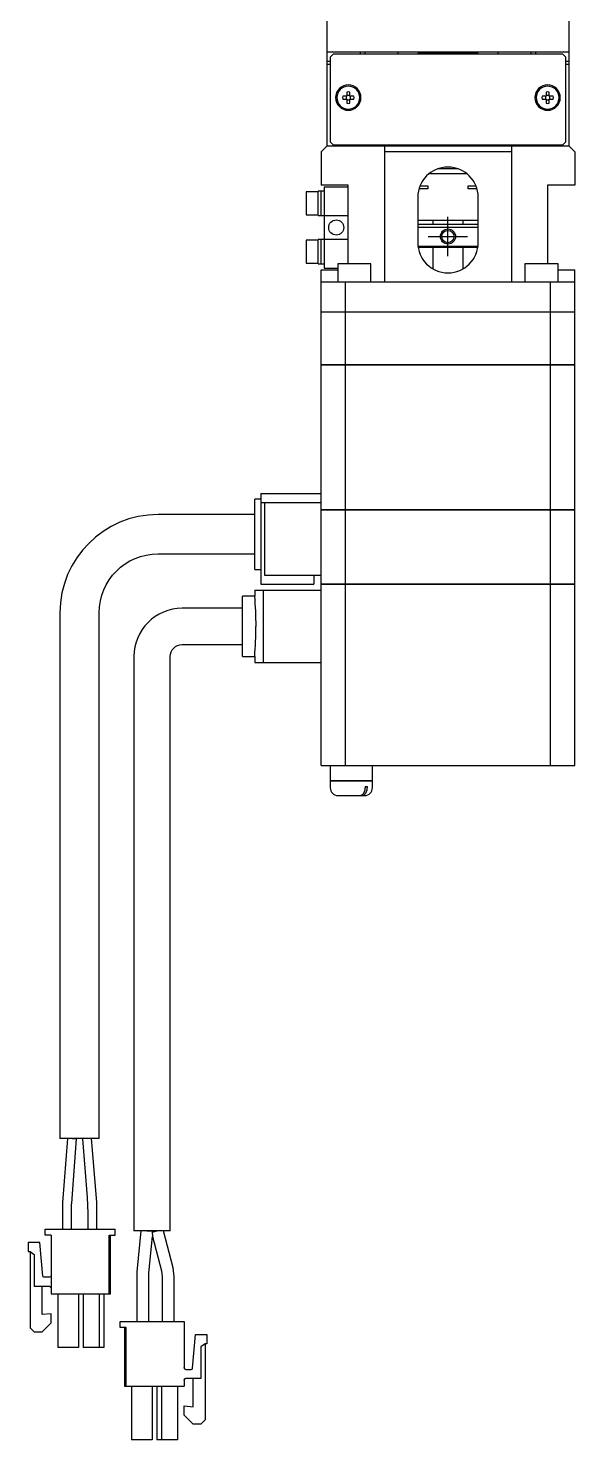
# Model space of a CAD drawing. Extents: x 0 to 1643, y -8 to 1285.
# Drawn here: x 676.2 to 766.7, y 887.3 to 1120.9 of the extents above; entities that cross this region are included whole.
import ezdxf

# ---------------------------------------------------------------- set-up
doc = ezdxf.new("R2010")
doc.units = 0
doc.header["$LTSCALE"] = 0.5
doc.linetypes.add('CENTER', pattern=[50.8, 31.75, -6.35, 6.35, -6.35])
for name, color, linetype in [('MSM_CENTER', 1, 'CENTER'), ('MSM_CONTINUOUS', 7, 'CONTINUOUS'), ('MSM_NARROW', 5, 'CONTINUOUS')]:
    doc.layers.add(name, color=color, linetype=linetype)

msp = doc.modelspace()

# ---------------------------------------------------------------- linework, layer by layer
at = {"layer": 'MSM_CENTER'}
for p, q in [((745.67, 1083.2), (745.67, 1089.7)), ((742.42, 1086.45), (748.92, 1086.45))]:
    msp.add_line(p, q, dxfattribs=at)
at = {"layer": 'MSM_CONTINUOUS'}
for p, q in [((725.67, 1101.44), (725.67, 1138.94)), ((765.67, 1138.94), (765.67, 1101.44)), ((765.67, 1116.94), (725.67, 1116.94)), ((726.67, 1116.64), (726.17, 1116.14)), ((764.67, 1116.64), (726.67, 1116.64)), ((731.17, 1116.64), (731.17, 1116.94)), ((731.92, 1116.94), (731.92, 1116.64)), ((737.42, 1116.64), (737.42, 1116.94)), ((740.87, 1116.94), (740.67, 1116.74)), ((750.67, 1116.74), (740.67, 1116.74)), ((740.67, 1116.74), (740.67, 1116.64)), ((750.67, 1116.74), (750.47, 1116.94)), ((750.67, 1116.64), (750.67, 1116.74)), ((753.92, 1116.94), (753.92, 1116.64)), ((759.42, 1116.64), (759.42, 1116.94)), ((760.17, 1116.94), (760.17, 1116.64)), ((765.17, 1116.14), (764.67, 1116.64)), ((726.17, 1115.44), (725.67, 1115.44)), ((726.17, 1114.94), (725.67, 1114.94)), ((726.17, 1116.14), (726.17, 1102.14)), ((765.17, 1102.14), (765.17, 1116.14)), ((765.67, 1115.44), (765.17, 1115.44)), ((765.67, 1114.94), (765.17, 1114.94)), ((728.93, 1109.68), (728.25, 1109.68)), ((728.93, 1110.36), (728.93, 1109.68)), ((729.41, 1109.68), (729.41, 1110.36)), ((730.09, 1109.68), (729.41, 1109.68)), ((761.93, 1109.68), (761.25, 1109.68)), ((761.93, 1110.36), (761.93, 1109.68)), ((762.41, 1109.68), (762.41, 1110.36)), ((763.09, 1109.68), (762.41, 1109.68)), ((728.25, 1109.2), (728.93, 1109.2)), ((728.93, 1109.2), (728.93, 1108.52)), ((729.41, 1108.52), (729.41, 1109.2)), ((729.41, 1109.2), (730.09, 1109.2)), ((761.25, 1109.2), (761.93, 1109.2)), ((761.93, 1109.2), (761.93, 1108.52)), ((762.41, 1109.2), (763.09, 1109.2)), ((762.41, 1108.52), (762.41, 1109.2)), ((725.67, 1101.44), (724.67, 1100.44)), ((724.67, 1100.44), (724.67, 1094.94)), ((725.67, 1101.44), (765.67, 1101.44)), ((726.17, 1102.14), (726.67, 1101.64)), ((726.67, 1101.64), (764.67, 1101.64)), ((731.17, 1101.64), (731.17, 1101.44)), ((735.17, 1101.44), (735.17, 1078.94)), ((756.17, 1100.44), (735.17, 1100.44)), ((735.67, 1101.64), (735.67, 1101.44)), ((738.17, 1101.64), (738.17, 1101.44)), ((753.17, 1101.44), (753.17, 1101.64)), ((755.67, 1101.44), (755.67, 1101.64)), ((756.17, 1101.44), (756.17, 1078.94)), ((760.17, 1101.44), (760.17, 1101.64)), ((764.67, 1101.64), (765.17, 1102.14)), ((766.67, 1100.44), (765.67, 1101.44)), ((766.67, 1100.44), (766.67, 1094.94)), ((748.8, 1096.84), (742.54, 1096.84)), ((747.38, 1097.64), (743.96, 1097.64)), ((744.42, 1097.78), (744.42, 1097.64)), ((746.92, 1097.64), (746.92, 1097.78)), ((722.17, 1093.84), (722.17, 1090.04)), ((724.17, 1093.84), (722.17, 1093.84)), ((724.17, 1089.94), (724.17, 1093.94)), ((725.17, 1093.94), (724.17, 1093.94)), ((729.17, 1094.94), (724.67, 1094.94)), ((724.67, 1089.94), (724.67, 1093.94)), ((729.17, 1094.64), (725.17, 1094.64)), ((725.17, 1094.64), (725.17, 1081.24)), ((729.17, 1081.94), (729.17, 1094.94)), ((742.34, 1094.34), (740.87, 1094.34)), ((741.04, 1094.84), (742.34, 1094.84)), ((742.32, 1094.84), (742.32, 1094.34)), ((742.34, 1094.84), (742.34, 1094.34)), ((749, 1094.84), (750.29, 1094.84)), ((749, 1094.34), (749, 1094.84)), ((750.47, 1094.34), (749, 1094.34)), ((749.02, 1094.34), (749.02, 1094.84)), ((762.17, 1094.94), (762.17, 1081.94)), ((766.67, 1094.94), (762.17, 1094.94)), ((740.67, 1092.94), (740.67, 1085.44)), ((750.67, 1085.44), (750.67, 1092.94)), ((722.17, 1090.04), (724.17, 1090.04)), ((724.17, 1089.94), (729.17, 1089.94)), ((740.67, 1089.14), (750.67, 1089.14)), ((743.17, 1089.14), (743.17, 1088.44)), ((748.17, 1088.44), (748.17, 1089.14)), ((750.67, 1088.44), (740.67, 1088.44)), ((750.67, 1087.94), (740.67, 1087.94)), ((722.17, 1085.84), (722.17, 1082.04)), ((724.17, 1085.84), (722.17, 1085.84)), ((724.17, 1081.94), (724.17, 1085.94)), ((729.17, 1085.94), (724.17, 1085.94)), ((724.67, 1081.94), (724.67, 1085.94)), ((740.71, 1084.84), (750.63, 1084.84)), ((750.61, 1084.64), (740.73, 1084.64)), ((743.17, 1084.64), (743.17, 1081.11)), ((748.17, 1081.11), (748.17, 1084.64)), ((722.17, 1082.04), (724.17, 1082.04)), ((724.17, 1081.94), (725.17, 1081.94)), ((732.92, 1081.94), (727.42, 1081.94)), ((727.42, 1081.94), (727.42, 1078.94)), ((732.92, 1078.94), (732.92, 1081.94)), ((763.92, 1081.94), (758.42, 1081.94)), ((758.42, 1081.94), (758.42, 1078.94)), ((763.92, 1078.94), (763.92, 1081.94)), ((724.67, 1065.24), (724.67, 1080.94)), ((724.67, 1080.94), (727.42, 1080.94)), ((725.17, 1081.24), (727.42, 1081.24)), ((763.92, 1080.94), (766.67, 1080.94)), ((766.67, 1065.24), (766.67, 1080.94)), ((724.67, 1078.94), (766.67, 1078.94)), ((728.67, 1078.94), (728.67, 1073.94)), ((762.67, 1073.94), (762.67, 1078.94)), ((766.67, 1073.94), (724.67, 1073.94)), ((728.7, 1065.24), (728.7, 1073.94)), ((762.64, 1065.24), (762.64, 1073.94)), ((766.67, 1065.24), (724.67, 1065.24)), ((724.67, 1028.94), (724.67, 1065.19)), ((766.67, 1065.19), (724.67, 1065.19)), ((724.72, 1065.19), (724.72, 1065.24)), ((728.7, 1041.24), (728.7, 1065.19)), ((728.96, 1065.19), (728.96, 1065.24)), ((762.38, 1065.19), (762.38, 1065.24)), ((762.64, 1041.24), (762.64, 1065.19)), ((766.62, 1065.19), (766.62, 1065.24)), ((766.67, 1041.24), (766.67, 1065.19)), ((713.67, 1031.37), (713.67, 1043.01)), ((714.67, 1043.01), (713.67, 1043.01)), ((714.67, 1043.94), (714.67, 1028.94)), ((714.67, 1043.94), (724.67, 1043.94)), ((714.67, 1042.44), (724.67, 1042.44)), ((715.27, 1042.44), (715.27, 1030.44)), ((713.67, 1040.44), (697.67, 1040.44)), ((766.67, 1041.24), (724.67, 1041.24)), ((766.67, 1041.19), (724.67, 1041.19)), ((724.72, 1041.19), (724.72, 1041.24)), ((728.7, 1028.94), (728.7, 1041.19)), ((728.96, 1041.19), (728.96, 1041.24)), ((762.38, 1041.19), (762.38, 1041.24)), ((762.64, 1028.94), (762.64, 1041.19)), ((766.62, 1041.19), (766.62, 1041.24)), ((766.67, 1028.94), (766.67, 1041.19)), ((697.67, 1033.94), (713.67, 1033.94)), ((713.67, 1031.37), (714.67, 1031.37)), ((715.27, 1030.44), (724.67, 1030.44)), ((723.47, 1030.44), (723.47, 1028.94)), ((713.67, 1027.94), (724.67, 1027.94)), ((713.67, 1027.94), (713.67, 1026.94)), ((714.67, 1028.94), (723.47, 1028.94)), ((715.1, 1027.94), (715.1, 1015.94)), ((766.67, 1028.94), (724.67, 1028.94)), ((724.67, 998.94), (724.67, 1028.89)), ((766.67, 1028.89), (724.67, 1028.89)), ((724.72, 1028.89), (724.72, 1028.94)), ((728.7, 998.94), (728.7, 1028.89)), ((728.96, 1028.89), (728.96, 1028.94)), ((762.38, 1028.89), (762.38, 1028.94)), ((762.64, 998.94), (762.64, 1028.89)), ((766.62, 1028.89), (766.62, 1028.94)), ((766.67, 998.94), (766.67, 1028.89)), ((711.67, 1016.94), (711.67, 1026.94)), ((713.67, 1026.94), (711.67, 1026.94)), ((681.42, 1024.19), (681.42, 937.19)), ((687.92, 937.19), (687.92, 1024.19)), ((711.67, 1024.94), (701.67, 1024.94)), ((701.67, 1018.94), (711.67, 1018.94)), ((693.67, 1016.94), (693.67, 921.94)), ((699.67, 921.94), (699.67, 1016.94)), ((711.67, 1016.94), (713.67, 1016.94)), ((713.67, 1016.94), (713.67, 1015.94)), ((713.67, 1015.94), (724.67, 1015.94)), ((724.67, 998.94), (766.67, 998.94)), ((726.17, 998.94), (726.17, 996.44)), ((733.17, 996.44), (733.17, 998.94)), ((726.17, 996.44), (733.17, 996.44)), ((726.17, 996.39), (726.17, 995.24)), ((726.17, 996.39), (733.17, 996.39)), ((726.22, 996.44), (726.22, 996.39)), ((731.96, 995.44), (732.31, 995.44)), ((731.96, 995.44), (731.96, 995.24)), ((732.31, 995.44), (732.31, 995.24)), ((733.12, 996.39), (733.12, 996.44)), ((733.17, 995.24), (733.17, 996.39)), ((727.47, 993.94), (731.87, 993.94)), ((687.92, 937.19), (681.42, 937.19)), ((682.67, 937.19), (681.87, 926.62)), ((683.37, 926.51), (684.17, 937.14)), ((683.42, 937.19), (684.17, 937.14)), ((685.17, 937.13), (685.94, 927.46)), ((687.51, 926.65), (686.67, 937.19)), ((685.94, 927.46), (686.04, 924.82)), ((681.84, 925.82), (681.84, 922.19)), ((683.34, 922.19), (683.34, 925.82)), ((687.54, 922.19), (687.54, 925.8)), ((686.04, 924.82), (686.04, 922.19)), ((678.97, 921.19), (678.97, 922.19)), ((678.97, 922.19), (690.57, 922.19)), ((679.97, 921.19), (678.97, 921.19)), ((679.97, 921.19), (679.97, 911.49)), ((689.57, 921.19), (690.57, 921.19)), ((689.57, 911.49), (689.57, 921.19)), ((689.82, 911.49), (689.82, 921.19)), ((690.57, 921.19), (690.57, 922.19)), ((699.67, 921.94), (693.67, 921.94)), ((694.81, 921.94), (694.16, 915.14)), ((695.82, 921.94), (696.81, 921.85)), ((696.15, 914.94), (696.73, 921)), ((696.68, 921.72), (697.52, 921.94)), ((696.68, 921.72), (696.73, 921)), ((696.73, 921), (698.22, 915.31)), ((696.81, 921.76), (696.81, 921.85)), ((700.15, 915.82), (698.55, 921.94)), ((676.17, 919.99), (676.17, 918.49)), ((678.08, 919.99), (676.17, 919.99)), ((676.17, 918.49), (676.47, 918.49)), ((676.47, 918.49), (677.17, 917.99)), ((676.47, 918.49), (676.47, 905.89)), ((677.17, 917.99), (677.17, 912.74)), ((678.57, 914.43), (678.08, 919.99)), ((700.34, 914.3), (700.15, 915.82)), ((679.67, 914.24), (678.77, 914.24)), ((694.16, 915.14), (694.14, 914.85)), ((694.14, 914.85), (694.14, 906.94)), ((696.14, 914.85), (696.15, 914.94)), ((696.14, 906.94), (696.14, 914.85)), ((698.22, 915.31), (698.34, 914.3)), ((698.34, 914.3), (698.34, 906.94)), ((700.34, 906.94), (700.34, 914.3)), ((677.17, 912.74), (679.67, 912.74)), ((678.47, 908.06), (678.47, 912.74)), ((679.97, 911.49), (689.82, 911.49)), ((681.07, 911.49), (681.07, 902.59)), ((684.47, 911.49), (684.47, 902.59)), ((685.27, 911.49), (685.27, 902.59)), ((687.92, 911.49), (687.92, 902.59)), ((688.67, 911.49), (688.67, 902.59)), ((679.97, 908.19), (678.47, 908.06)), ((678.47, 905.19), (679.97, 906.69)), ((679.97, 906.69), (679.97, 908.19)), ((691.37, 905.94), (691.37, 906.94)), ((691.37, 906.94), (701.97, 906.94)), ((701.97, 906.94), (701.97, 899.29)), ((701.97, 906.94), (701.97, 899.29)), ((676.47, 905.89), (677.17, 905.19)), ((677.17, 905.19), (678.47, 905.19)), ((692.37, 905.94), (691.37, 905.94)), ((692.12, 905.94), (692.12, 896.24)), ((692.37, 896.24), (692.37, 905.94)), ((703.37, 899.18), (703.86, 904.74)), ((703.86, 904.74), (705.77, 904.74)), ((705.77, 904.74), (705.77, 903.24)), ((705.77, 904.74), (705.77, 903.24)), ((684.47, 902.59), (681.07, 902.59)), ((688.67, 902.59), (685.27, 902.59)), ((705.47, 903.24), (704.77, 902.74)), ((705.47, 903.24), (704.77, 902.74)), ((704.77, 902.74), (704.77, 897.49)), ((704.77, 902.74), (704.77, 897.49)), ((705.77, 903.24), (705.47, 903.24)), ((705.47, 903.24), (705.47, 890.64)), ((705.47, 903.24), (705.47, 890.64)), ((701.97, 899.29), (701.97, 899.29)), ((701.97, 897.19), (701.97, 897.2)), ((701.97, 897.19), (701.97, 896.24)), ((701.97, 897.19), (701.97, 896.24)), ((702.27, 898.99), (703.17, 898.99)), ((704.77, 897.49), (702.27, 897.49)), ((703.47, 892.81), (703.47, 897.49)), ((692.12, 896.24), (701.97, 896.24)), ((693.27, 896.24), (693.27, 887.34)), ((696.67, 896.24), (696.67, 887.34)), ((696.67, 896.24), (696.67, 887.34)), ((697.47, 896.24), (697.47, 887.34)), ((698.22, 896.24), (698.22, 887.34)), ((700.87, 896.24), (700.87, 887.34)), ((700.87, 896.24), (700.87, 887.34)), ((701.97, 891.44), (701.97, 892.94)), ((701.97, 892.94), (703.47, 892.81)), ((701.97, 892.94), (703.47, 892.81)), ((703.47, 889.94), (701.97, 891.44)), ((704.77, 889.94), (703.47, 889.94)), ((705.47, 890.64), (704.77, 889.94)), ((705.47, 890.64), (704.77, 889.94)), ((696.67, 887.34), (693.27, 887.34)), ((700.87, 887.34), (697.47, 887.34))]:
    msp.add_line(p, q, dxfattribs=at)
for points in [[(684.17, 937.14, 0), (684.17, 937.14, 0), (684.17, 937.14, 0), (684.17, 937.14, 0), (684.17, 937.14, 0), (684.17, 937.14, 0), (684.17, 937.14, 0), (684.17, 937.14, 0), (684.17, 937.14, 0), (684.17, 937.14, 0), (684.17, 937.14, 0), (684.17, 937.14, 0), (684.17, 937.14, 0), (684.17, 937.14, 0), (684.17, 937.14, 0), (684.17, 937.14, 0), (684.17, 937.14, 0), (684.17, 937.14, 0), (684.17, 937.14, 0), (684.17, 937.14, 0), (684.17, 937.15, 0), (684.17, 937.15, 0), (684.17, 937.15, 0), (684.17, 937.15, 0), (684.17, 937.15, 0), (684.17, 937.15, 0), (684.17, 937.15, 0), (684.17, 937.15, 0), (684.17, 937.15, 0), (684.17, 937.15, 0), (684.17, 937.15, 0), (684.17, 937.15, 0), (684.17, 937.15, 0), (684.17, 937.15, 0), (684.17, 937.15, 0), (684.17, 937.15, 0), (684.17, 937.15, 0), (684.17, 937.15, 0), (684.17, 937.15, 0), (684.17, 937.15, 0), (684.17, 937.15, 0), (684.17, 937.15, 0), (684.17, 937.15, 0), (684.16, 937.16, 0), (684.16, 937.16, 0), (684.16, 937.16, 0), (684.16, 937.16, 0), (684.16, 937.16, 0), (684.16, 937.16, 0), (684.16, 937.16, 0), (684.16, 937.16, 0), (684.16, 937.16, 0), (684.16, 937.16, 0), (684.16, 937.16, 0), (684.16, 937.16, 0), (684.16, 937.16, 0), (684.16, 937.16, 0), (684.16, 937.16, 0), (684.16, 937.16, 0), (684.16, 937.16, 0), (684.16, 937.16, 0), (684.16, 937.16, 0), (684.16, 937.16, 0), (684.16, 937.16, 0), (684.16, 937.16, 0), (684.16, 937.16, 0), (684.16, 937.17, 0), (684.16, 937.17, 0), (684.16, 937.17, 0), (684.16, 937.17, 0), (684.16, 937.17, 0), (684.16, 937.17, 0), (684.16, 937.17, 0), (684.16, 937.17, 0), (684.16, 937.17, 0), (684.16, 937.17, 0), (684.16, 937.17, 0), (684.16, 937.17, 0), (684.16, 937.17, 0), (684.16, 937.17, 0), (684.16, 937.17, 0), (684.16, 937.17, 0), (684.16, 937.17, 0), (684.16, 937.17, 0), (684.16, 937.17, 0), (684.16, 937.17, 0), (684.16, 937.17, 0), (684.16, 937.17, 0), (684.16, 937.18, 0), (684.16, 937.18, 0), (684.16, 937.18, 0), (684.15, 937.18, 0), (684.15, 937.18, 0), (684.15, 937.18, 0), (684.15, 937.18, 0), (684.15, 937.18, 0), (684.15, 937.18, 0), (684.15, 937.18, 0), (684.15, 937.18, 0), (684.15, 937.18, 0), (684.15, 937.18, 0), (684.15, 937.18, 0), (684.15, 937.18, 0), (684.15, 937.18, 0), (684.15, 937.18, 0), (684.15, 937.18, 0), (684.15, 937.18, 0), (684.15, 937.18, 0), (684.15, 937.18, 0), (684.15, 937.18, 0), (684.15, 937.18, 0), (684.15, 937.19, 0), (684.15, 937.19, 0), (684.15, 937.19, 0), (684.15, 937.19, 0), (684.15, 937.19, 0), (684.15, 937.19, 0), (684.15, 937.19, 0), (684.15, 937.19, 0), (684.15, 937.19, 0), (684.14, 937.19, 0), (684.14, 937.19, 0), (684.14, 937.19, 0), (684.14, 937.19, 0), (684.14, 937.19, 0), (684.14, 937.19, 0), (684.14, 937.19, 0), (684.14, 937.19, 0), (684.14, 937.19, 0)], [(685.17, 937.13, 0), (685.17, 937.13, 0), (685.17, 937.13, 0), (685.17, 937.13, 0), (685.17, 937.14, 0), (685.17, 937.14, 0), (685.17, 937.14, 0), (685.17, 937.14, 0), (685.17, 937.14, 0), (685.17, 937.14, 0), (685.17, 937.14, 0), (685.17, 937.14, 0), (685.17, 937.14, 0), (685.17, 937.14, 0), (685.17, 937.14, 0), (685.17, 937.14, 0), (685.17, 937.14, 0), (685.17, 937.14, 0), (685.17, 937.14, 0), (685.17, 937.14, 0), (685.17, 937.14, 0), (685.17, 937.14, 0), (685.17, 937.14, 0), (685.17, 937.14, 0), (685.17, 937.14, 0), (685.17, 937.14, 0), (685.17, 937.15, 0), (685.17, 937.15, 0), (685.17, 937.15, 0), (685.17, 937.15, 0), (685.17, 937.15, 0), (685.17, 937.15, 0), (685.17, 937.15, 0), (685.17, 937.15, 0), (685.17, 937.15, 0), (685.17, 937.15, 0), (685.17, 937.15, 0), (685.17, 937.15, 0), (685.17, 937.15, 0), (685.17, 937.15, 0), (685.17, 937.15, 0), (685.17, 937.15, 0), (685.17, 937.15, 0), (685.17, 937.15, 0), (685.17, 937.15, 0), (685.17, 937.15, 0), (685.17, 937.15, 0), (685.17, 937.15, 0), (685.17, 937.16, 0), (685.17, 937.16, 0), (685.17, 937.16, 0), (685.17, 937.16, 0), (685.18, 937.16, 0), (685.18, 937.16, 0), (685.18, 937.16, 0), (685.18, 937.16, 0), (685.18, 937.16, 0), (685.18, 937.16, 0), (685.18, 937.16, 0), (685.18, 937.16, 0), (685.18, 937.16, 0), (685.18, 937.16, 0), (685.18, 937.16, 0), (685.18, 937.16, 0), (685.18, 937.16, 0), (685.18, 937.16, 0), (685.18, 937.16, 0), (685.18, 937.16, 0), (685.18, 937.16, 0), (685.18, 937.17, 0), (685.18, 937.17, 0), (685.18, 937.17, 0), (685.18, 937.17, 0), (685.18, 937.17, 0), (685.18, 937.17, 0), (685.18, 937.17, 0), (685.18, 937.17, 0), (685.18, 937.17, 0), (685.18, 937.17, 0), (685.18, 937.17, 0), (685.18, 937.17, 0), (685.18, 937.17, 0), (685.18, 937.17, 0), (685.18, 937.17, 0), (685.18, 937.17, 0), (685.18, 937.17, 0), (685.18, 937.17, 0), (685.18, 937.17, 0), (685.18, 937.17, 0), (685.18, 937.17, 0), (685.18, 937.17, 0), (685.18, 937.18, 0), (685.19, 937.18, 0), (685.19, 937.18, 0), (685.19, 937.18, 0), (685.19, 937.18, 0), (685.19, 937.18, 0), (685.19, 937.18, 0), (685.19, 937.18, 0), (685.19, 937.18, 0), (685.19, 937.18, 0), (685.19, 937.18, 0), (685.19, 937.18, 0), (685.19, 937.18, 0), (685.19, 937.18, 0), (685.19, 937.18, 0), (685.19, 937.18, 0), (685.19, 937.18, 0), (685.19, 937.18, 0), (685.19, 937.18, 0), (685.19, 937.18, 0), (685.19, 937.18, 0), (685.19, 937.19, 0), (685.19, 937.19, 0), (685.19, 937.19, 0), (685.2, 937.19, 0), (685.2, 937.19, 0), (685.2, 937.19, 0), (685.2, 937.19, 0), (685.2, 937.19, 0), (685.2, 937.19, 0), (685.2, 937.19, 0), (685.2, 937.19, 0), (685.2, 937.19, 0), (685.2, 937.19, 0), (685.2, 937.19, 0), (685.2, 937.19, 0), (685.2, 937.19, 0), (685.2, 937.19, 0)]]:
    msp.add_polyline3d(points, dxfattribs=at)
at = {"layer": 'MSM_CONTINUOUS', "extrusion": (0, 0, -1)}
for centre, radius in [((-729.17, 1109.44), 2.1), ((-729.17, 1109.44), 1.9), ((-762.17, 1109.44), 2.1), ((-762.17, 1109.44), 1.9)]:
    msp.add_circle(centre, radius, dxfattribs=at)
at = {"layer": 'MSM_CONTINUOUS'}
for centre, radius in [((727.17, 1087.94), 1.25), ((745.67, 1086.45), 1.02)]:
    msp.add_circle(centre, radius, dxfattribs=at)
for centre, radius, start, end in [((729.17, 1109.44), 0.95, 165.3667, 194.6333), ((729.17, 1109.44), 0.365, 138.8496, 221.1504), ((729.17, 1109.44), 0.95, 75.3667, 104.6333), ((729.17, 1109.44), 0.365, 48.8496, 131.1504), ((729.17, 1109.44), 0.365, 318.8496, 41.1504), ((729.17, 1109.44), 0.95, 345.3667, 14.6333), ((762.17, 1109.44), 0.95, 165.3667, 194.6333), ((762.17, 1109.44), 0.365, 138.8496, 221.1504), ((762.17, 1109.44), 0.95, 75.3667, 104.6333), ((762.17, 1109.44), 0.365, 48.8496, 131.1504), ((762.17, 1109.44), 0.365, 318.8496, 41.1504), ((762.17, 1109.44), 0.95, 345.3667, 14.6333), ((729.17, 1109.44), 0.365, 228.8496, 311.1504), ((729.17, 1109.44), 0.95, 255.3667, 284.6333), ((762.17, 1109.44), 0.365, 228.8496, 311.1504), ((762.17, 1109.44), 0.95, 255.3667, 284.6333), ((745.67, 1092.94), 5, 0, 180), ((745.67, 1085.44), 5, 180, 0), ((697.67, 1024.19), 16.25, 90, 180), ((653.63, 1021.93), 60.26, 0.0102, 4.77), ((701.67, 1016.94), 8, 90, 180), ((653.65, 1021.95), 60.23, 355.2289, 359.9909), ((727.47, 995.24), 1.3, 180, 270), ((730.58, 995.15), 1.39, 312.8199, 3.04), ((730.91, 995.16), 1.41, 311.3743, 2.8178), ((731.87, 995.24), 1.3, 270, 0), ((731.02, 994.7), 0.754, 275.8166, 311.8939), ((731.37, 994.69), 0.751, 271.7681, 308.8955), ((692.59, 925.82), 10.75, 175.7108, 180), ((676.79, 925.8), 10.75, 0, 4.548), ((702.27, 899.29), 0.3, 180, 270), ((702.27, 897.19), 0.3, 90, 180), ((703.17, 899.19), 0.2, 270, 355)]:
    msp.add_arc(centre, radius, start, end, dxfattribs=at)
at = {"layer": 'MSM_CONTINUOUS', "extrusion": (0, 0, -1)}
for centre, radius, start, end in [((-697.67, 1024.19), 9.75, 0, 90), ((-701.67, 1016.94), 2, 0, 90), ((-692.59, 925.82), 9.25, 0, 4.2892), ((-678.77, 914.44), 0.2, 270, 355), ((-679.67, 914.54), 0.3, 180, 270), ((-679.67, 912.44), 0.3, 90, 180), ((-702.27, 899.29), 0.3, 270, 0), ((-702.27, 899.29), 0.3, 270, 0), ((-702.27, 897.19), 0.3, 0, 90), ((-702.27, 897.19), 0.3, 0, 90)]:
    msp.add_arc(centre, radius, start, end, dxfattribs=at)
at = {"layer": 'MSM_NARROW'}
msp.add_circle((745.67, 1086.45), 1.25, dxfattribs=at)
msp.add_circle((745.67, 1086.45), 1.25, dxfattribs=at)
msp.add_circle((745.67, 1086.45), 1.25, dxfattribs=at)

doc.saveas('drawing.dxf')
